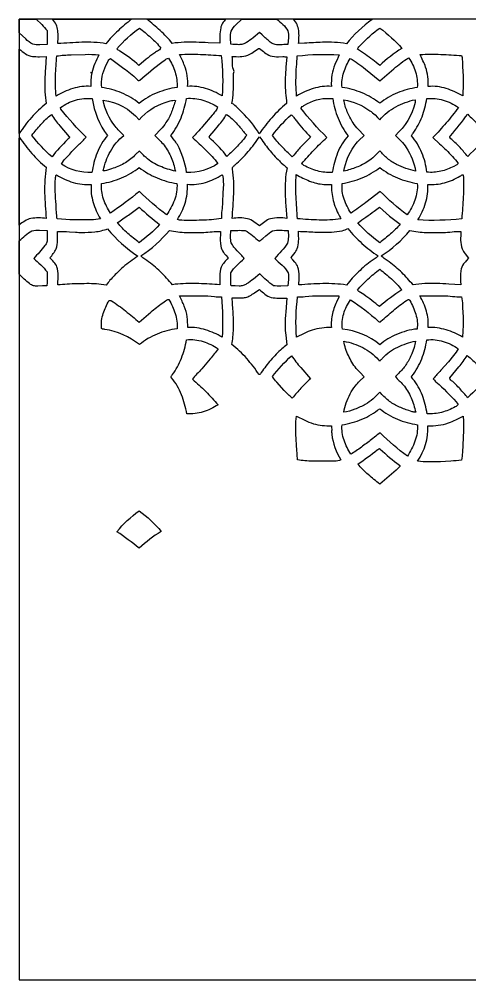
# Model space of a CAD drawing. Extents: x 6.5 to 32.8, y 0.6 to 26.9.
# Drawn here: x 6.55 to 18.86, y 0.64 to 26.92 of the extents above; entities that cross this region are included whole.
import ezdxf

# ---------------------------------------------------------------- set-up
doc = ezdxf.new("R2010")
doc.units = 0
doc.header["$LTSCALE"] = 100
doc.layers.add('LAYER_1', color=1, linetype='CONTINUOUS')

msp = doc.modelspace()

# ---------------------------------------------------------------- linework, layer by layer
at = {"layer": 'LAYER_1', "color": 0}
msp.add_lwpolyline([(32.823659, 26.918147), (6.54642, 26.918147), (6.54642, 0.640908), (32.823659, 0.640908), (32.823659, 26.918147)], close=True, dxfattribs=at)
at = {"layer": 'LAYER_1', "color": 7}
for points in [[(6.54642, 26.918147), (7.010476, 26.918147), (7.167154, 26.769155, -0.038985), (7.309248, 26.606762, -0.019305), (7.312467, 26.41796), (7.306621, 26.229158), (7.109968, 26.217694, -0.072792), (6.91509, 26.235201, -0.055699), (6.722773, 26.378478), (6.54642, 26.542645), (6.54642, 26.918147)], [(7.457452, 26.918147), (9.613237, 26.918147, 0.014573), (9.2468, 26.602196, 0.041278), (8.918204, 26.247815, 0.048236), (8.260484, 26.286475, 0.007313), (7.601188, 26.252019), (7.607552, 26.427198, 0.035161), (7.599086, 26.604791, 0.068518), (7.555737, 26.77253, 0.099151), (7.457452, 26.918147)], [(10.03341, 26.918147), (12.187618, 26.918147, 0.020342), (12.105928, 26.805713, 0.097035), (12.052815, 26.678498, 0.065214), (12.034159, 26.258325), (11.707524, 26.274166, 0.006525), (11.380447, 26.287887, 0.042642), (10.727917, 26.257537, 0.040343), (10.400667, 26.608535, 0.01973), (10.03341, 26.918147)], [(12.62671, 26.918147), (13.588983, 26.918147, -0.021676), (13.754595, 26.772998, -0.067183), (13.891434, 26.602032, -0.073316), (13.903718, 26.415562), (13.886441, 26.228107), (13.825865, 26.225799, -0.015666), (13.637399, 26.21638, -0.068524), (13.516548, 26.233612, -0.111616), (13.409246, 26.293537, -0.008549), (13.190341, 26.486502), (13.116781, 26.550266), (12.939245, 26.410175, -0.023285), (12.755206, 26.279347, -0.096997), (12.657175, 26.234081, -0.059238), (12.550375, 26.221701, -0.013021), (12.385586, 26.230039), (12.332142, 26.232048), (12.32508, 26.412113, -0.052047), (12.335559, 26.590995, -0.066231), (12.470098, 26.763538), (12.62671, 26.918147)], [(14.044105, 26.918147), (16.160473, 26.918147), (16.190167, 26.911578, 0.062837), (15.488039, 26.246238, 0.051434), (14.836659, 26.287, 0.006812), (14.346195, 26.262487), (14.183111, 26.253858, 0.013863), (14.193392, 26.428343, 0.038383), (14.185542, 26.605218, 0.068497), (14.141725, 26.772485, 0.096221), (14.044105, 26.918147)], [(9.21829, 26.112224, -0.061578), (9.829498, 26.675608, -0.022615), (10.141836, 26.418321, -0.036807), (10.421262, 26.126151, -0.080977), (10.327912, 26.048206, 0.024846), (10.225496, 25.980312, 0.028785), (10.018235, 25.82186), (9.818462, 25.653949, 0.039787), (9.300275, 26.042852, 0.060015), (9.277007, 26.057719), (9.251498, 26.070739, -0.082966), (9.22988, 26.087158, -0.150678), (9.21829, 26.112224)], [(15.875365, 26.208136, -0.048816), (16.403801, 26.677447, -0.047738), (17.0066, 26.119844, 0.045176), (16.399333, 25.654212), (16.302695, 25.729455), (16.207411, 25.806423, 0.024156), (16.010956, 25.952721), (15.955827, 25.989673), (15.899442, 26.024852, -0.038222), (15.791278, 26.101713, -0.079083), (15.828986, 26.157979), (15.875365, 26.208136)], [(6.54642, 26.102764, 0.025679), (6.715974, 25.975057, 0.116105), (6.911936, 25.900167, 0.029301), (7.097749, 25.892776), (7.283759, 25.896225), (7.260615, 25.575134, 0.010709), (7.245625, 25.253155, 0.047894), (7.285336, 24.611268, 0.046239), (6.881586, 24.230872, 0.037778), (6.54642, 23.788002), (6.54642, 26.102764)], [(12.79068, 25.931174, 0.051146), (12.943384, 26.015524), (13.086825, 26.11564), (13.115204, 26.113801, -0.011494), (13.255065, 26.006852, 0.080969), (13.407933, 25.9204, 0.08616), (13.635165, 25.892908), (13.750629, 25.894423, -0.034386), (13.865157, 25.887291), (13.837988, 25.607393, 0.011526), (13.81927, 25.326436, 0.047228), (13.843346, 24.76499), (13.853069, 24.687374, -0.095367), (13.851755, 24.610743, 0.043881), (13.451619, 24.224007, 0.024892), (13.107847, 23.785637, 0.054032), (12.643002, 24.367941), (12.507904, 24.499327, 0.044794), (12.360785, 24.616524, 0.046063), (12.403091, 25.236929), (12.400036, 25.365031, -0.086916), (12.418069, 25.490767, -0.111375), (12.376452, 25.692281, 0.026845), (12.368142, 25.902269, 0.030524), (12.581579, 25.89386, 0.078055), (12.79068, 25.931174)], [(7.574911, 25.914882, -0.02407), (7.968019, 25.946415), (8.34605, 25.957287, -0.033613), (8.723489, 25.940371, 0.022485), (8.611515, 25.703876, 0.045033), (8.532454, 25.454767), (8.499082, 25.45976), (8.5293, 25.452928, 0.063628), (8.505651, 25.081368, 0.09225), (8.010686, 25.02185, 0.059989), (7.554152, 24.816493, -0.034069), (7.537532, 25.365885, -0.015081), (7.574911, 25.914882)], [(10.447539, 25.74697), (10.531462, 25.807704, -0.069937), (10.623071, 25.855233, -0.076572), (10.80734, 25.47372, -0.088141), (10.859566, 25.053777, 0.058102), (10.312868, 24.904982, 0.077911), (9.826871, 24.616261, 0.073064), (9.343993, 24.903077, 0.064234), (8.801007, 25.049572, -0.090736), (8.813587, 25.358297, -0.056713), (8.91505, 25.651847), (8.967145, 25.754985, -0.076444), (9.036977, 25.846298), (9.223451, 25.710966), (9.408373, 25.573442, -0.022203), (9.763805, 25.280287, -0.04562), (9.782503, 25.264204), (9.802827, 25.246028, 0.142107), (9.824333, 25.236572, 0.233067), (9.846578, 25.246652, -0.023234), (10.447539, 25.74697)], [(10.930777, 25.953509, -0.023589), (11.500993, 25.956203, -0.009271), (12.070421, 25.921451, -0.045601), (12.092231, 24.819384, 0.064294), (11.640755, 25.023, 0.089823), (11.150455, 25.08058, 0.109206), (11.063215, 25.651584, 0.037346), (10.997489, 25.802744, -0.034121), (10.930777, 25.953509)], [(14.144484, 25.914356, -0.044644), (15.292273, 25.943787, 0.006085), (15.175044, 25.675529, 0.06063), (15.094669, 25.394855, 0.053104), (15.078902, 25.079266, 0.093833), (14.583116, 25.02185, 0.061631), (14.126352, 24.815442), (14.112294, 25.065142, -0.026789), (14.114002, 25.315235, -0.032573), (14.125892, 25.614796, 0.021391), (14.144484, 25.914356)], [(16.401436, 25.23509), (16.784722, 25.562471, -0.032217), (17.188702, 25.863641, -0.078097), (17.378128, 25.477793, -0.093548), (17.427825, 25.051937, 0.058904), (16.884805, 24.904719, 0.078233), (16.402487, 24.617575, 0.071463), (15.916916, 24.903077, 0.059835), (15.373207, 25.053777, -0.108645), (15.417616, 25.466461, -0.05508), (15.592885, 25.846036, -0.032517), (16.00731, 25.55357), (16.401436, 25.23509)], [(17.504817, 25.953509, -0.021821), (18.072668, 25.956104, -0.010306), (18.639731, 25.92224, -0.055303), (18.662592, 25.711759, 0.017689), (18.67422, 25.461173, -0.02005), (18.684665, 25.210389), (18.682653, 25.112716), (18.677044, 25.015116, 0.018407), (18.669424, 24.819647, 0.056158), (18.21739, 25.022014, 0.098428), (17.727911, 25.077952, 0.033793), (17.715462, 25.345421, 0.058527), (17.654334, 25.605599, 0.038752), (17.582532, 25.780835, -0.021741), (17.504817, 25.953509)], [(7.675027, 24.499853, -0.086408), (8.085215, 24.704684, -0.103103), (8.541125, 24.745545, 0.126323), (8.957619, 23.736762, 0.076015), (8.676683, 23.262556, 0.061736), (8.534293, 22.729029, -0.164544), (7.699991, 22.955277, -0.065504), (7.822114, 23.117341, 0.015325), (7.960398, 23.267187, -0.027597), (8.166839, 23.480197, 0.019164), (8.37663, 23.689463, -0.028438), (7.68475, 24.460437), (7.675027, 24.499853)], [(10.532677, 24.63991), (10.672538, 24.68353, -0.097531), (10.816734, 24.697983, -0.024511), (10.7111, 24.383444, -0.055024), (10.557378, 24.09019, -0.046741), (10.414397, 23.90602), (10.253087, 23.737024), (10.384901, 23.60751, -0.028198), (10.508239, 23.47031, -0.060216), (10.699735, 23.132516, -0.049481), (10.813581, 22.760825, -0.04545), (10.389729, 22.896875, -0.078239), (10.013176, 23.131071, -0.028827), (9.921403, 23.22048), (9.876896, 23.266613), (9.830024, 23.310282, 0.047116), (9.76305, 23.250797), (9.701003, 23.185991, -0.065731), (9.40742, 22.968021, -0.054605), (9.070086, 22.82573, 0.013295), (8.95716, 22.787299, -0.107413), (8.840686, 22.770548, -0.077355), (9.037929, 23.303581, -0.09645), (9.402493, 23.737287), (9.342458, 23.800537), (9.280895, 23.862334, -0.031728), (9.164421, 23.991914, -0.11415), (8.840949, 24.70718, -0.181778), (9.825031, 24.167708, -0.13589), (10.532677, 24.63991)], [(11.120236, 24.751326, -0.096626), (11.562285, 24.703797, -0.064614), (11.968465, 24.518509, -0.109525), (11.907437, 24.400886, 0.007895), (11.823152, 24.296467), (11.557916, 23.983932, -0.018634), (11.280265, 23.68263, -0.005807), (11.642923, 23.33968, -0.032236), (11.978188, 22.970517, -0.162918), (11.122601, 22.726139, 0.088944), (10.8685, 23.487128, 0.029474), (10.782738, 23.613029), (10.737282, 23.674144), (10.694019, 23.736762, 0.069064), (10.968518, 24.217635, 0.052163), (11.120236, 24.751326)], [(14.430117, 24.610743, -0.151263), (15.114114, 24.747647, 0.057841), (15.261759, 24.210836, 0.067332), (15.536914, 23.727827, 0.096881), (15.24816, 23.260388, 0.047007), (15.101501, 22.726927, -0.078858), (14.699492, 22.767033, -0.06507), (14.324483, 22.919277, -0.07883), (14.269038, 22.971306, -0.019007), (14.600492, 23.336986, -0.010662), (14.953034, 23.682368, -0.026257), (14.23987, 24.4854, -0.104293), (14.328293, 24.557038), (14.430117, 24.610743)], [(15.422083, 24.713487, -0.107205), (16.133671, 24.416028, -0.049268), (16.273695, 24.298142), (16.338571, 24.233151), (16.404852, 24.16981, -0.098), (16.839839, 24.522845, -0.069088), (17.368438, 24.715851), (17.37054, 24.643589, -0.154002), (16.82739, 23.740178), (16.985611, 23.582777, -0.051677), (17.125899, 23.40961, -0.10063), (17.382102, 22.760037, -0.054756), (16.861813, 22.944503, -0.064261), (16.615989, 23.108046, -0.028888), (16.404063, 23.314749), (16.251655, 23.163491, -0.053298), (16.082693, 23.031743, -0.055439), (15.763884, 22.866886, -0.034508), (15.420244, 22.76135, -0.112796), (15.69852, 23.441143, -0.044888), (15.82915, 23.597459), (15.974168, 23.740966), (15.812891, 23.906184, -0.050639), (15.670928, 24.087563, -0.039856), (15.512904, 24.387714, -0.067089), (15.422083, 24.713487)], [(17.685604, 24.745808, -0.104132), (18.138722, 24.704552, -0.078313), (18.549863, 24.504845, -0.026088), (18.217751, 24.081716, -0.009986), (17.855881, 23.683419), (18.035161, 23.51297, -0.004843), (18.214664, 23.342275, -0.038738), (18.545658, 22.974722, -0.10249), (18.490378, 22.92647), (18.425046, 22.891423, -0.059865), (18.068102, 22.758164, -0.089493), (17.689283, 22.735073, 0.068499), (17.552839, 23.261538, 0.080548), (17.269373, 23.724937, -0.160883), (17.285041, 23.764714, 0.025492), (17.311154, 23.800352, 0.069546), (17.556419, 24.249529, 0.053696), (17.685604, 24.745808)], [(6.891703, 23.739389, -0.020152), (7.139826, 24.042234, -0.047581), (7.425394, 24.308029, 0.031708), (7.658111, 23.99776), (7.912311, 23.704441, -0.113981), (7.919535, 23.693257, -0.133891), (7.920141, 23.682376, -0.133572), (7.907548, 23.661543, 0.032039), (7.869479, 23.623769, 0.039319), (7.442474, 23.153932, -0.054644), (6.891703, 23.739389)], [(12.213895, 24.312496, -0.06461), (12.506656, 24.04795, -0.005056), (12.699099, 23.82072), (12.763352, 23.745959, -0.034486), (12.509711, 23.441077, -0.018435), (12.224931, 23.164181, 0.05448), (11.796612, 23.625609, -0.031534), (11.750102, 23.671725, -0.172044), (11.740297, 23.697962, -0.126214), (11.744577, 23.711421, -0.091356), (11.757196, 23.724937), (11.877037, 23.867257), (11.9954, 24.011129, 0.027734), (12.213895, 24.312496)], [(13.979988, 24.306715, -0.10118), (14.05698, 24.226208, 0.026146), (14.122148, 24.134073, 0.027573), (14.509737, 23.692353), (14.29722, 23.478621, 0.028581), (14.096922, 23.254049), (14.056126, 23.202939, -0.060845), (14.009419, 23.157348, -0.015262), (13.723391, 23.435132, -0.035503), (13.467319, 23.739915, -0.045829), (13.979988, 24.306715)], [(18.33255, 23.727302, 0.019956), (18.805277, 24.320905, -0.006468), (19.083258, 24.042859, -0.051865), (19.326355, 23.735448, -0.065984), (19.225943, 23.5992, 0.010239), (19.110356, 23.473989, -0.024498), (18.960149, 23.316556), (18.882101, 23.240635), (18.805803, 23.162867, 0.014248), (18.596965, 23.405241, 0.029141), (18.368024, 23.628499, -0.048797), (18.322105, 23.674058, -0.181982), (18.314074, 23.70015, -0.118679), (18.319222, 23.713647, -0.08359), (18.33255, 23.727302)], [(6.54642, 23.657142), (6.556405, 23.683156, 0.033397), (6.88878, 23.245837, 0.048464), (7.287175, 22.868824, 0.047163), (7.241256, 22.168602, 0.017234), (7.285599, 21.467196, 0.071293), (6.865426, 21.467985, 0.100912), (6.696463, 21.396642, 0.013296), (6.54642, 21.288248), (6.54642, 23.657142)], [(12.448025, 22.934517, 0.038351), (12.806874, 23.299016, 0.022925), (13.11862, 23.704703, 0.035843), (13.368747, 23.357581, 0.023073), (13.658092, 23.041991, 0.026407), (13.710006, 22.992771), (13.765172, 22.946802, -0.05072), (13.86831, 22.848065, 0.03676), (13.82067, 22.505287, 0.024426), (13.815328, 22.159799, 0.011974), (13.835164, 21.813621), (13.863054, 21.468773, 0.082063), (13.416341, 21.460364, 0.088674), (13.25582, 21.378839, 0.012285), (13.113628, 21.266176), (12.958493, 21.378084, 0.081952), (12.78779, 21.461415, 0.087629), (12.364989, 21.465094, 0.0115), (12.411861, 22.143441, 0.05033), (12.374974, 22.821, -0.154801), (12.375155, 22.857583, -0.107592), (12.393368, 22.88643, -0.010549), (12.448025, 22.934517)], [(8.793912, 22.421849, 0.058573), (9.339855, 22.575932, 0.071134), (9.827659, 22.863832, 0.072955), (10.313755, 22.575045, 0.058112), (10.858778, 22.42106, -0.101401), (10.788289, 21.969749, -0.065976), (10.573932, 21.563371, -0.028277), (9.831338, 22.208215, -0.028298), (9.038816, 21.614349, -0.058128), (8.851328, 21.99977, -0.102077), (8.793912, 22.421849)], [(15.372156, 22.422374, 0.058082), (15.916588, 22.577344, 0.069257), (16.404063, 22.863569, 0.07475), (16.885364, 22.575538, 0.060468), (17.426773, 22.425265, -0.106002), (17.36269, 21.972179, -0.069086), (17.147446, 21.565211, -0.033916), (16.411947, 22.206375), (16.020054, 21.903596, -0.018615), (15.617323, 21.6154, -0.068481), (15.42586, 21.999179, -0.101856), (15.372156, 22.422374)], [(7.536809, 22.557176, 0.012513), (7.542919, 22.613672, -0.21144), (7.568342, 22.661497, 0.071245), (8.020442, 22.453348, 0.087903), (8.513534, 22.39636, 0.095125), (8.567074, 21.907833, 0.058684), (8.766058, 21.45616, -0.062214), (8.51879, 21.429357, -0.030537), (7.583057, 21.456948, -0.028414), (7.555203, 21.845851, -0.015357), (7.530733, 22.20112, -0.027605), (7.536809, 22.557176)], [(11.142572, 22.401352, 0.09631), (11.636551, 22.454531, 0.068344), (12.089341, 22.664387), (12.106158, 22.649935, -0.056684), (12.121727, 22.275484, 0.008736), (12.101428, 21.900245, -0.015106), (12.084808, 21.681487, 0.024997), (12.072523, 21.462729, -0.025952), (11.531147, 21.419109, -0.012603), (10.987799, 21.41727, -0.090973), (10.868238, 21.438817, 0.069287), (11.081346, 21.886844, 0.087706), (11.142572, 22.401352)], [(14.118995, 22.665701, 0.027659), (14.483821, 22.49191, 0.078131), (14.875254, 22.398725), (15.085997, 22.399776, 0.07607), (15.128435, 21.960946, 0.065649), (15.291485, 21.550495, -0.043902), (15.334843, 21.453532, -0.042023), (14.745148, 21.423806, -0.014044), (14.154469, 21.460102, -0.007533), (14.112294, 22.062507, -0.032995), (14.118995, 22.665701)], [(18.591643, 22.622081, 0.032443), (18.613281, 22.634308), (18.635067, 22.64757, -0.187567), (18.682825, 22.657293, -0.027108), (18.68322, 22.057515, -0.00642), (18.64341, 21.458525, -0.042468), (17.441489, 21.426204, 0.067145), (17.653349, 21.891278, 0.085823), (17.715823, 22.397148, 0.081514), (18.170288, 22.443297, 0.069352), (18.591643, 22.622081)], [(9.233005, 21.353416, 0.011232), (9.529051, 21.561827), (9.820564, 21.776742, 0.014972), (10.384474, 21.300336, -0.03786), (9.828447, 20.804747, -0.01812), (9.512398, 21.059965, -0.047503), (9.233005, 21.353416)], [(15.800475, 21.348423, 0.009536), (16.246638, 21.669059), (16.394604, 21.776742), (16.669299, 21.534762, 0.030241), (16.958776, 21.31111, -0.043249), (16.694952, 21.044626, -0.005729), (16.405903, 20.804747, -0.056581), (15.800475, 21.348423)], [(6.894856, 21.133213, -0.05565), (7.101165, 21.145694), (7.30846, 21.136103, 0.039962), (7.307257, 21.030641), (7.311843, 20.922666, -0.067005), (7.30022, 20.819126, -0.12022), (7.250387, 20.726967, -0.025713), (6.942681, 20.375377, 0.004511), (7.134538, 20.19771, -0.051584), (7.30846, 20.003292, -0.036573), (7.302942, 19.620695, 0.035083), (7.181048, 19.620173), (7.055804, 19.614553, -0.065709), (6.935487, 19.627901, -0.117383), (6.828375, 19.684286, -0.032118), (6.54642, 19.942328), (6.54642, 20.851521, -0.016357), (6.711277, 21.004487, -0.052251), (6.894856, 21.133213)], [(8.254178, 21.08749, 0.03116), (8.613716, 21.103257, 0.060182), (8.961824, 21.182877, 0.07593), (9.787455, 20.440545, -0.019511), (9.585284, 20.290666, 0.02851), (9.385676, 20.137043, 0.011029), (9.142184, 19.902354, 0.036089), (8.922145, 19.646184, 0.043528), (8.390425, 19.684023, 0.004624), (7.85634, 19.670622, -0.003098), (7.603816, 19.648286), (7.609072, 19.898839, 0.071254), (7.578853, 20.14624, 0.081384), (7.491021, 20.275557, -0.011771), (7.385452, 20.392457, 0.066607), (7.555466, 20.637099, 0.079858), (7.596491, 20.872444, 0.013046), (7.593568, 21.112717, -0.033348), (7.923873, 21.102764), (8.088804, 21.090952, 0.019955), (8.254178, 21.08749)], [(10.649874, 21.140833, 0.060219), (11.117904, 21.085355, 0.003768), (11.472818, 21.087041), (11.590862, 21.086439, 0.014716), (11.819966, 21.104472, -0.040036), (12.049662, 21.110877), (12.044386, 21.011475, 0.050907), (12.057283, 20.713565, 0.105532), (12.132961, 20.539019, 0.025057), (12.191346, 20.462363), (12.254362, 20.390092, -0.02605), (12.152176, 20.267345, 0.071859), (12.062012, 20.136517, 0.065048), (12.028706, 19.895259, 0.012305), (12.032845, 19.650651, 0.013325), (11.456848, 19.684976, 0.025499), (10.880062, 19.674563, 0.032094), (10.807274, 19.665793), (10.735275, 19.650914, 0.026253), (10.407696, 20.007956, 0.04349), (10.034198, 20.315728), (9.948107, 20.374885, -0.048504), (9.868126, 20.441333, 0.077418), (10.649874, 21.140833)], [(12.329252, 21.138731), (12.427315, 21.139306), (12.525477, 21.142147, -0.037746), (12.721308, 21.135315, -0.063722), (12.923512, 21.001367, 0.011436), (13.111525, 20.846528, 0.026489), (13.201213, 20.91661), (13.28686, 20.992531, -0.056265), (13.468896, 21.129271, -0.066877), (13.681216, 21.145826, 0.005426), (13.895113, 21.136366), (13.902503, 20.965236, -0.070676), (13.8825, 20.796076, -0.047129), (13.715639, 20.578632, 0.005016), (13.530647, 20.375377, 0.01593), (13.729238, 20.190057, -0.081837), (13.900631, 19.98227, -0.033443), (13.902569, 19.801778), (13.890908, 19.621483), (13.693993, 19.618264, -0.024296), (13.497275, 19.624899, -0.044018), (13.123876, 19.949686), (12.946439, 19.810154, -0.019032), (12.763089, 19.678505, -0.104376), (12.665038, 19.630758, -0.060939), (12.557306, 19.618166), (12.445779, 19.622079, 0.026009), (12.336347, 19.623848, -0.02737), (12.326821, 19.800234), (12.326361, 19.977014, -0.055118), (12.499463, 20.185984, 0.003576), (12.693454, 20.376428, 0.033416), (12.605147, 20.48205, -0.01879), (12.413651, 20.686496, -0.051964), (12.336872, 20.802908, -0.052383), (12.325278, 20.970228), (12.329252, 21.138731)], [(15.377937, 21.132687, 0.04068), (15.452565, 21.158932), (15.525615, 21.189709, 0.030579), (15.914847, 20.785828, 0.043113), (16.358867, 20.443435, -0.059735), (16.277834, 20.374655), (16.189904, 20.314151, 0.043989), (15.818245, 20.006018, 0.029867), (15.495659, 19.646447, 0.040167), (14.840995, 19.684122, 0.014797), (14.184951, 19.649863, 0.026003), (14.196578, 19.895128, 0.063941), (14.164454, 20.137831, 0.110916), (14.077575, 20.272896), (14.024442, 20.333531, -0.062357), (13.982616, 20.398501), (14.084933, 20.537738, 0.086265), (14.162615, 20.690967, 0.05408), (14.184721, 20.902761), (14.183197, 21.009644), (14.179432, 21.116133, -0.004525), (14.629849, 21.095134, 0.02567), (15.080072, 21.093148, 0.037254), (15.377937, 21.132687)], [(17.223388, 21.14057, 0.05584), (17.676539, 21.086045, 0.006198), (18.020066, 21.085999), (18.13442, 21.085914, 0.024358), (18.377024, 21.102009, -0.033282), (18.620023, 21.113768, 0.01894), (18.612435, 20.872148, 0.080922), (18.652344, 20.635259, 0.05061), (18.734362, 20.504169), (18.829978, 20.381947), (18.76176, 20.304511, 0.020917), (18.694158, 20.224809, 0.148777), (18.614505, 20.037715, 0.02942), (18.615819, 19.655906), (18.289492, 19.672042, 0.00686), (17.962008, 19.687242, 0.019201), (17.635066, 19.685394, 0.031622), (17.310365, 19.650388, 0.020931), (17.004104, 19.985226, 0.042215), (16.658427, 20.278677, 0.023987), (16.546979, 20.357607, -0.057965), (16.44164, 20.443435, 0.078346), (17.223388, 21.14057)], [(15.790227, 19.506126, -0.03778), (16.078488, 19.810285, -0.023603), (16.402224, 20.077393, -0.015103), (16.718602, 19.814358, -0.044674), (17.001082, 19.515849, 0.039153), (16.39802, 19.056523, -0.011067), (16.183696, 19.22266, 0.024388), (15.965233, 19.382886), (15.875168, 19.441254, -0.056058), (15.790227, 19.506126)], [(12.847965, 19.353455, 0.036166), (12.981256, 19.435802), (13.045512, 19.480904), (13.111, 19.524257, 0.02525), (13.26032, 19.398521, 0.074386), (13.430531, 19.305105, 0.039352), (13.645774, 19.286974), (13.753975, 19.287664), (13.862003, 19.290916), (13.830602, 18.913147, 0.028631), (13.817332, 18.534394, 0.039461), (13.829617, 18.27195), (13.860427, 18.010689, 0.029647), (13.723522, 17.902689, 0.021189), (13.424684, 17.593636, 0.036035), (13.163292, 17.252853, 0.057339), (13.151011, 17.235633), (13.138755, 17.215802, -0.107143), (13.123789, 17.200898, -0.206569), (13.103379, 17.198459, 0.030331), (12.76414, 17.637585, 0.049346), (12.360259, 18.016995, 0.032616), (12.40112, 18.447219, 0.021322), (12.395471, 18.879414, -0.019684), (12.369982, 19.299587), (12.491707, 19.295773, 0.01794), (12.615181, 19.292919, 0.051979), (12.735551, 19.306867, 0.085163), (12.847965, 19.353455)], [(8.997824, 19.218653, -0.025902), (9.031853, 19.226865, -0.237937), (9.064305, 19.217339, -0.024763), (9.454424, 18.9366, -0.010081), (9.824243, 18.629255), (10.139931, 18.903326, -0.025051), (10.468823, 19.160843), (10.547392, 19.217142, -0.142596), (10.636209, 19.249398, -0.052431), (10.808555, 18.865257, -0.096635), (10.86088, 18.449781, 0.062187), (10.314313, 18.305749, 0.080303), (9.830812, 18.015681, 0.129491), (8.885357, 18.433489, 0.045155), (8.856288, 18.43739), (8.824065, 18.441438, -0.161133), (8.799628, 18.454257, -0.126696), (8.793746, 18.466649, -0.094326), (8.793912, 18.484467, -0.102107), (8.843149, 18.864764, -0.040424), (8.997824, 19.218653)], [(10.928412, 19.350039, -0.013052), (11.313341, 19.354572), (11.698073, 19.348463), (11.885791, 19.329773, 0.02055), (12.0741, 19.321134, -0.035466), (12.097487, 18.220906, 0.056473), (11.642168, 18.419694, 0.082655), (11.150981, 18.486044, 0.045623), (11.13643, 18.780382, 0.064576), (11.058222, 19.06388, 0.03844), (10.995978, 19.208142, -0.019914), (10.928412, 19.350039)], [(14.156834, 19.325339, 0.042033), (14.358545, 19.329675), (14.559664, 19.348988, -0.002665), (15.100425, 19.350392), (15.280711, 19.351353, -0.175654), (15.270857, 19.285365), (15.239719, 19.223909, 0.061808), (15.10945, 18.866407, 0.073321), (15.078902, 18.48762, 0.02404), (14.813633, 18.469259, 0.050935), (14.554671, 18.411679, 0.048381), (14.334895, 18.324931), (14.124776, 18.215914, -0.049232), (14.156834, 19.325339)], [(17.133257, 19.223909, -0.111977), (17.182658, 19.248872, -0.187909), (17.206644, 19.245415, -0.115476), (17.215721, 19.236059, -0.084), (17.221811, 19.22023, -0.062694), (17.38739, 18.846009, -0.10382), (17.422306, 18.440847, 0.059442), (17.135983, 18.390526, 0.022994), (16.860499, 18.293694, 0.029301), (16.621113, 18.172294, 0.051027), (16.404589, 18.01463, 0.144816), (15.379251, 18.441635, -0.113968), (15.415152, 18.860232, -0.06996), (15.598666, 19.241777, -0.039133), (16.361757, 18.659474, 0.077198), (16.380529, 18.64411, 0.12265), (16.399005, 18.638649, 0.13035), (16.417186, 18.643141, 0.086994), (16.43507, 18.657634, -0.01175), (16.774211, 18.953187, -0.023656), (17.133257, 19.223909)], [(17.499561, 19.350039, -0.014578), (18.134945, 19.350302, -0.030313), (18.260866, 19.348713), (18.38632, 19.336999, 0.04143), (18.637891, 19.324288, -0.05742), (18.662493, 19.102639, 0.027532), (18.673891, 18.879414, -0.035183), (18.683252, 18.551211), (18.666796, 18.223009, 0.057189), (18.213087, 18.420975, 0.083471), (17.723706, 18.485518, 0.098395), (17.676867, 18.93325, 0.051454), (17.499561, 19.350039)], [(11.11866, 18.151272, -0.094535), (11.570234, 18.100557, -0.075465), (11.980816, 17.902426, -0.01972), (11.763404, 17.623888), (11.535154, 17.35402, -0.015086), (11.404293, 17.213568, 0.041479), (11.281316, 17.06681, -0.02759), (11.646963, 16.734961, -0.018044), (11.981079, 16.370989, -0.076532), (11.573551, 16.177851, -0.085799), (11.126017, 16.123457, 0.051493), (10.984219, 16.642564, 0.081234), (10.712939, 17.104912, -0.191364), (10.698675, 17.126, -0.150461), (10.702297, 17.148072, -0.050793), (10.715378, 17.169653), (10.729494, 17.189262, 0.070715), (10.981033, 17.64642, 0.048277), (11.11866, 18.151272)], [(17.686655, 18.146542, -0.105127), (18.137836, 18.102725, -0.071503), (18.548812, 17.90558, -0.034764), (18.420086, 17.722296), (18.276579, 17.550049), (18.070796, 17.313225, -0.015288), (17.856932, 17.08389, 0.041677), (17.935271, 17.000362), (18.02169, 16.924913, -0.031097), (18.54776, 16.379923, -0.08967), (18.462622, 16.311077, -0.0579), (18.092507, 16.163333, -0.08517), (17.697166, 16.125559, 0.052119), (17.565682, 16.627028, 0.081482), (17.308263, 17.074693, 0.045938), (17.293236, 17.09406), (17.27673, 17.114536, -0.148878), (17.269094, 17.135849, -0.218623), (17.280672, 17.157729, 0.07423), (17.547025, 17.625333, 0.054521), (17.686655, 18.146542)], [(16.48053, 17.648851, -0.098233), (16.891276, 17.947787, -0.051594), (17.374745, 18.114484, -0.074593), (17.339763, 17.935536), (17.276993, 17.762894, -0.037086), (17.134833, 17.493782, -0.062233), (16.94301, 17.258371, 0.016986), (16.827915, 17.141437, 0.029069), (16.935028, 17.029923, -0.028169), (17.042337, 16.918606, -0.069867), (17.258468, 16.563765, -0.052246), (17.383153, 16.166552, -0.066515), (17.288949, 16.182023), (17.197899, 16.211486, -0.034631), (16.904513, 16.323953, -0.057297), (16.637142, 16.48766, -0.036181), (16.403275, 16.716797, -0.018299), (16.216969, 16.534302, -0.056083), (16.006226, 16.381762, -0.035947), (15.720133, 16.248964, -0.04855), (15.416302, 16.166026, -0.028094), (15.486199, 16.425645, -0.02663), (15.592819, 16.6671, -0.051376), (15.735308, 16.88865, -0.042931), (15.850435, 17.01708), (15.973642, 17.138021), (15.86423, 17.251145, -0.018952), (15.756592, 17.365845, -0.052647), (15.543155, 17.717073, -0.066559), (15.418404, 18.107914, -0.07767), (15.935442, 17.935503, -0.092947), (16.365173, 17.602077, 0.094672), (16.379916, 17.584256, 0.151779), (16.395022, 17.578198, 0.125877), (16.410264, 17.581403, 0.065147), (16.425414, 17.591369, 0.038549), (16.454524, 17.621588, -0.040329), (16.48053, 17.648851)], [(13.466794, 17.141437, -0.046261), (13.98866, 17.71034, 0.02342), (14.23964, 17.389298), (14.505796, 17.080474, 0.027727), (14.24795, 16.826636, 0.011961), (14.010995, 16.55309, -0.028684), (13.792106, 16.762684), (13.58583, 16.985088, -0.046536), (13.466794, 17.141437)], [(18.320725, 17.111219), (18.565498, 17.4071, 0.024791), (18.794504, 17.714807, -0.041189), (19.083619, 17.443527, -0.025266), (19.334501, 17.136182, -0.045717), (18.803438, 16.563601, 0.016872), (18.594928, 16.80706, 0.031006), (18.364345, 17.029234, 0.051368), (18.345927, 17.04718), (18.324207, 17.066974, -0.142054), (18.311651, 17.088394, -0.135633), (18.312705, 17.099645, -0.110642), (18.320725, 17.111219)], [(14.122936, 16.062231), (14.349939, 15.946414, 0.044325), (14.586992, 15.853853, 0.050859), (14.830254, 15.804977, 0.026185), (15.078639, 15.793941, -0.064585), (15.087048, 15.679175, 0.039972), (15.089939, 15.563227, 0.112114), (15.341675, 14.866617, -0.129369), (15.164139, 14.828876, 0.03331), (14.979311, 14.824836), (14.772083, 14.825062), (14.564657, 14.828416, -0.027038), (14.151578, 14.860573), (14.131953, 15.160889, -0.00523), (14.112622, 15.461402, -0.040503), (14.122936, 16.062231)], [(15.370317, 15.823371, 0.062193), (15.91534, 15.973546, 0.074538), (16.399071, 16.26404, 0.074436), (16.883163, 15.974071, 0.062936), (17.42835, 15.825211, -0.109145), (17.363018, 15.374195, -0.05333), (17.156381, 14.96358, -0.040896), (16.415888, 15.601591, 0.051269), (16.292451, 15.51642), (16.176502, 15.420804, -0.006218), (15.898719, 15.21144, -0.018003), (15.611279, 15.015872, -0.057343), (15.425466, 15.401589, -0.103436), (15.370317, 15.823371)], [(18.279207, 15.875926, 0.041086), (18.482166, 15.961491), (18.677833, 16.06302, -0.035345), (18.690906, 15.669846), (18.67284, 15.276279), (18.658946, 15.065601, -0.03147), (18.635001, 14.856106, -0.026153), (18.346838, 14.829894), (18.202178, 14.823218), (18.05769, 14.814325), (17.746765, 14.808741, -0.040568), (17.437022, 14.831143, 0.162611), (17.714772, 15.791313, 0.029419), (18.00103, 15.809181, 0.057343), (18.279207, 15.875926)], [(16.332589, 15.134119, -0.013476), (16.372432, 15.164404, -0.149598), (16.394263, 15.170924, -0.229013), (16.414837, 15.158031, 0.026933), (16.940119, 14.717099, -0.111056), (16.950226, 14.707625, -0.157613), (16.952884, 14.697671, -0.109701), (16.949759, 14.687445, -0.05393), (16.942517, 14.677158), (16.922345, 14.657237, 0.054906), (16.905696, 14.639582, -0.030393), (16.401436, 14.203379, -0.016682), (16.08762, 14.459615, -0.035604), (15.802577, 14.746793, 0.011169), (16.332589, 15.134119)], [(9.82047, 13.465094), (9.827244, 13.470499, -0.066559), (10.425678, 12.903656, 0.05268), (9.825557, 12.446746), (9.825557, 12.446746), (9.825557, 12.446746, 0.019658), (9.217868, 12.898812, -0.064195), (9.82047, 13.465094)]]:
    msp.add_lwpolyline(points, format="xyb", close=True, dxfattribs=at)

doc.saveas('drawing.dxf')
